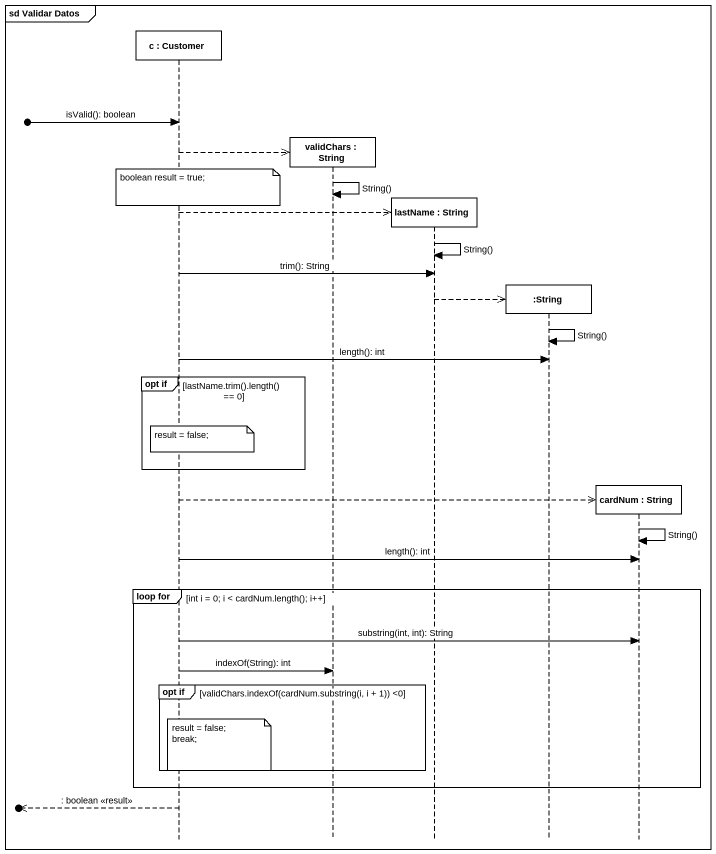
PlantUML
@startuml
mainframe sd Validar Datos
hide footbox
participant "c : Customer" as c
participant "validChars : String" as validChars
participant "lastName : String" as lastName
participant ":String" as String
participant "cardNum : String" as cardNum

[o-> c : isValid(): boolean
c -->> validChars **
validChars -> validChars : String()
note over c : boolean result = true;
c -->> lastName **
lastName -> lastName : String()
c -> lastName : trim(): String
lastName -->> String **
String -> String : String()
c -> String : length(): int
group opt if [lastName.trim().length() == 0]
  note over c : result = false;
end
c -->> cardNum **
cardNum -> cardNum : String()
c -> cardNum : length(): int
group loop for [int i = 0; i < cardNum.length(); i++]
  c -> cardNum : substring(int, int): String
  c -> validChars : indexOf(String): int
  group opt if [validChars.indexOf(cardNum.substring(i, i + 1)) <0]
    note over c
      result = false;
      break;
    end note
  end
end
[o<<-- c : : boolean <<result>>
@enduml
